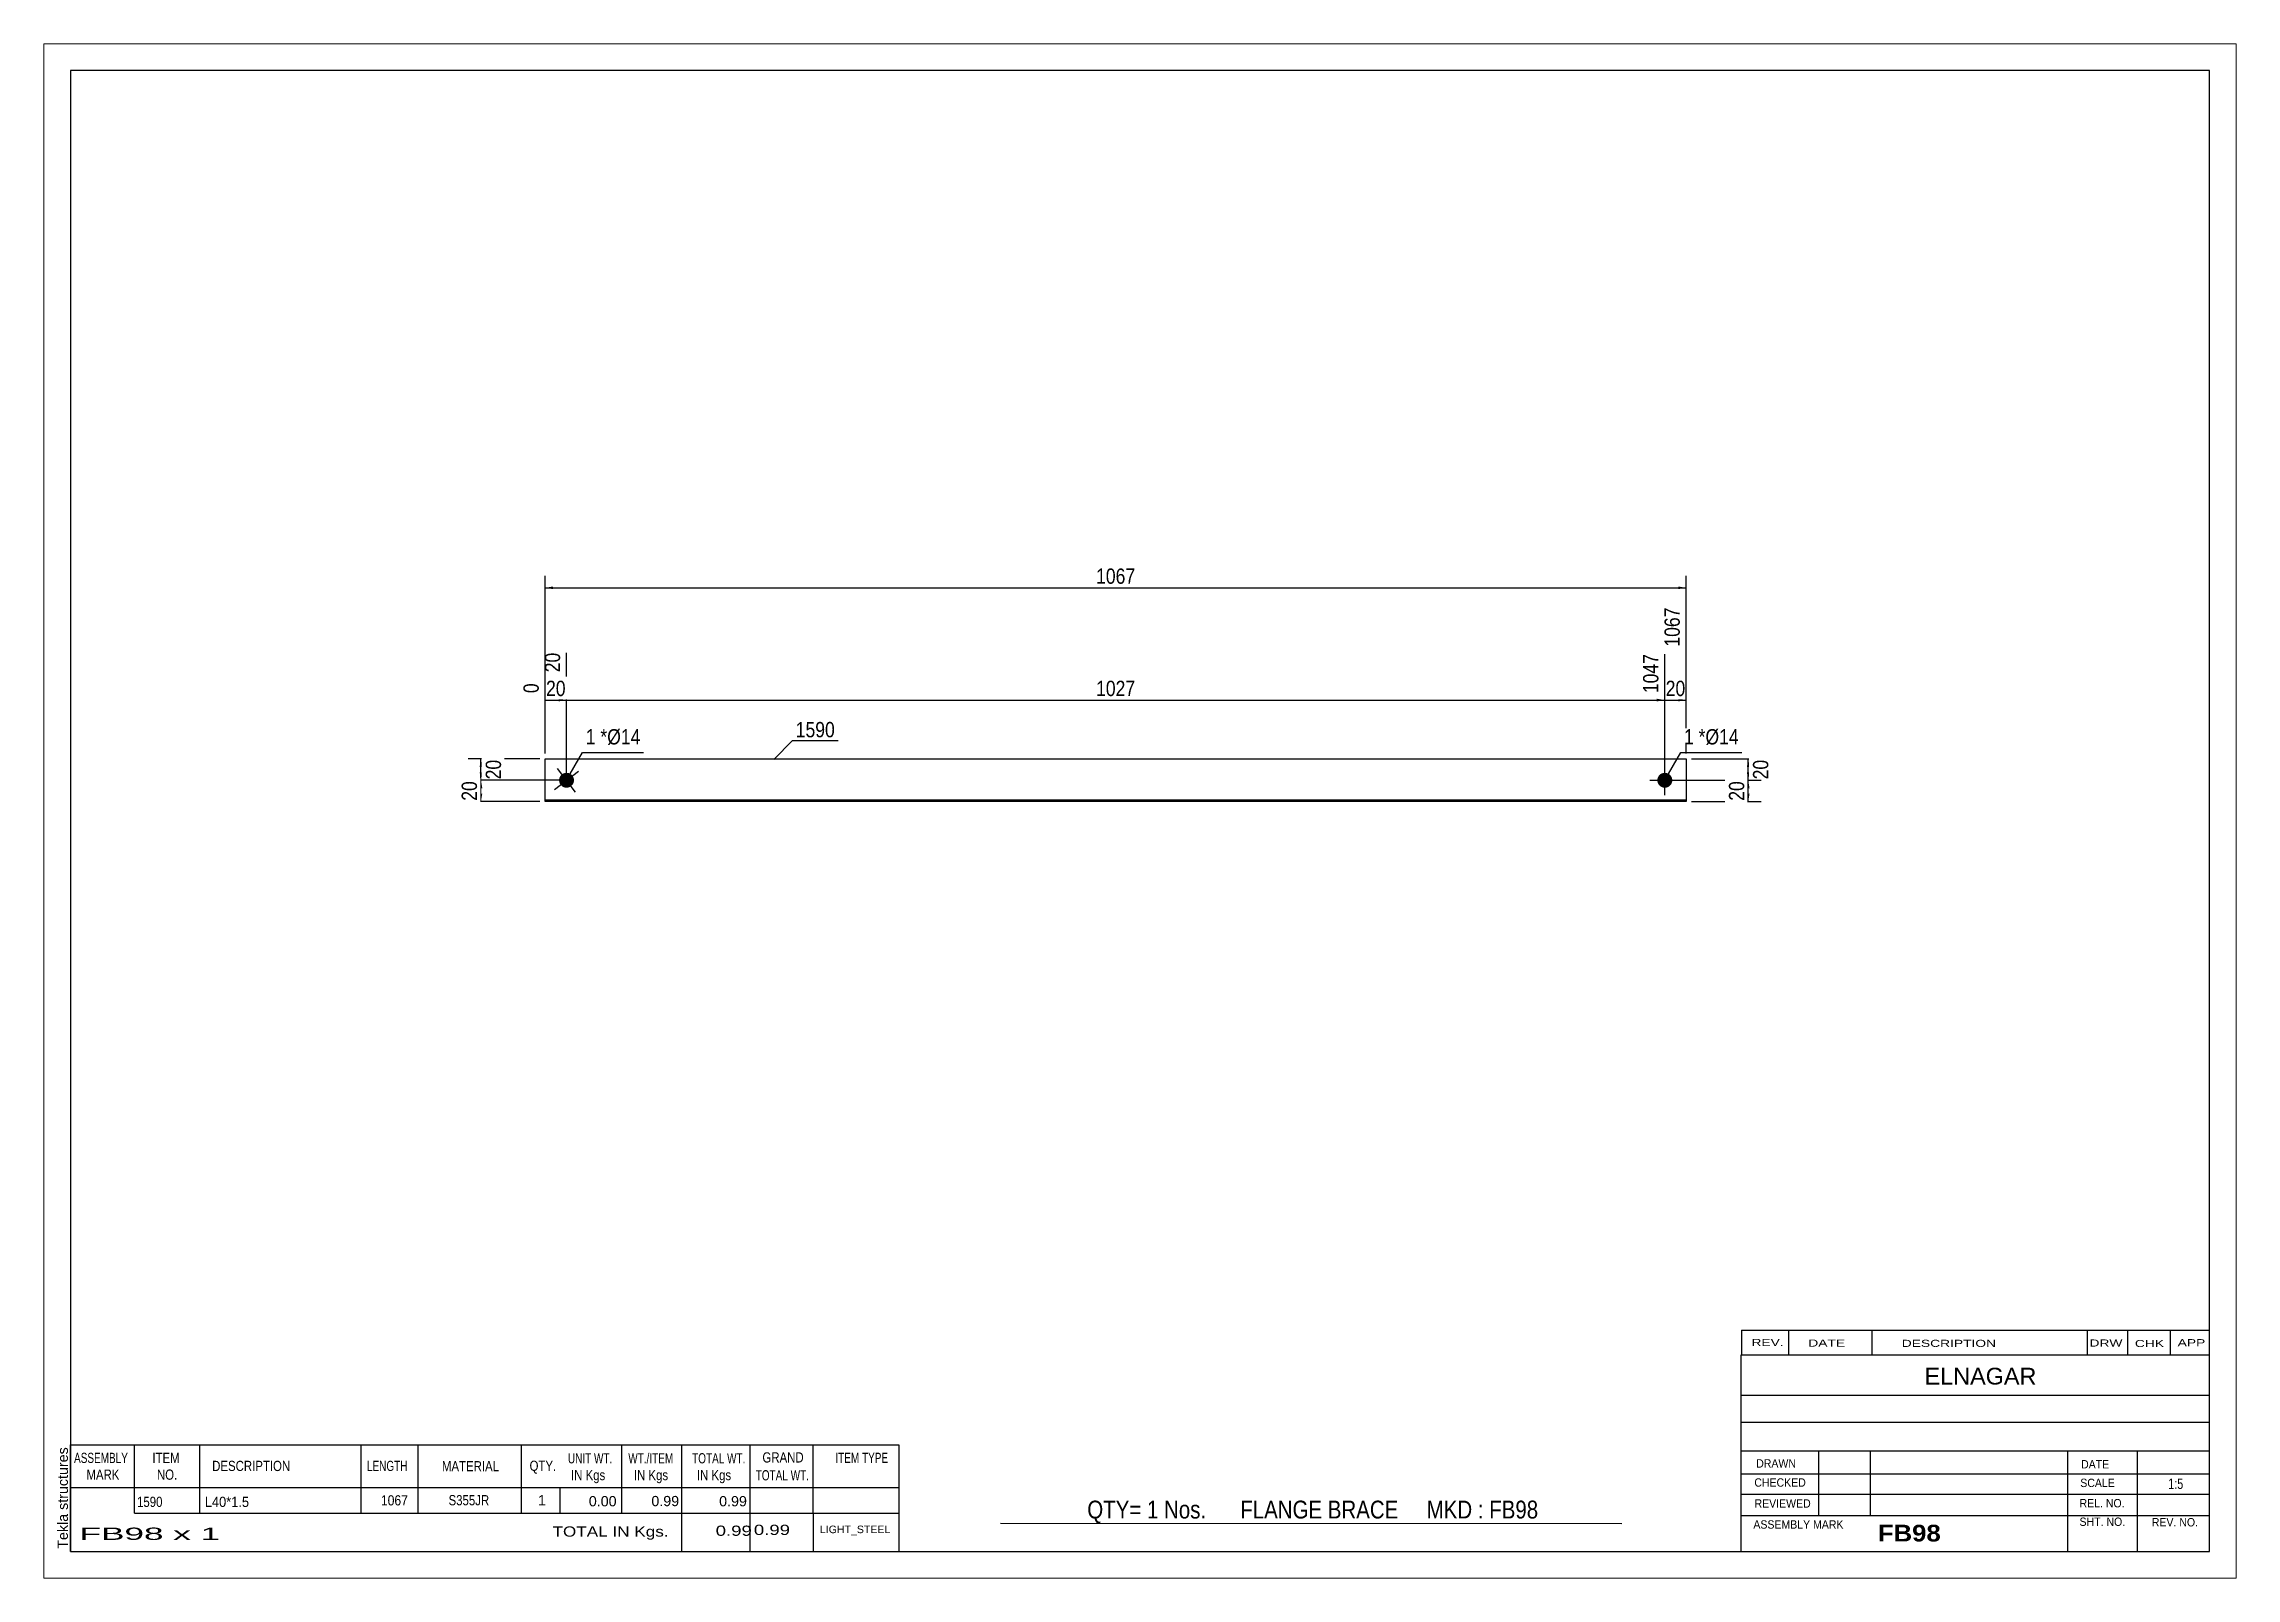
# Paper-space layout 'Layout1' of a CAD drawing. Header units: millimetres. Extents: x 0 to 410, y 0 to 287.
# The model-space entities are those that its viewports show. They can reach past a viewport. Long polylines and large blocks are cut down to what shows.
import ezdxf

# ---------------------------------------------------------------- set-up
doc = ezdxf.new("R2010")
doc.units = ezdxf.units.MM
doc.layers.add('Viewport layer', color=7, linetype='Continuous', plot=False)
doc.styles.add('Arial', font='ARIAL.TTF', dxfattribs={"height": 0.2})
doc.styles.add('Arial Bold', font='ARIALBD.TTF', dxfattribs={"height": 0.2})
doc.styles.add('Arial Narrow', font='ARIALN.TTF', dxfattribs={"height": 0.2})

# ---------------------------------------------------------------- blocks, each defined once
blk = doc.blocks.new('Unknown-627372137-1457')
at = {"color": 5, "linetype": 'Continuous'}
for p, q in [((405, 282), (5, 282)), ((5, 282), (5, 5)), ((405, 5), (405, 282)), ((5, 5), (405, 5))]:
    blk.add_line(p, q, dxfattribs=at)
at = {"color": 174, "linetype": 'Continuous', "style": 'Arial'}
blk.add_text('Tekla structures', height=1.9102, rotation=90, dxfattribs=at).set_placement((4.5, 5.5))
blk = doc.blocks.new('Part-627372137-1227 - 1212')
at = {"color": 2, "linetype": 'Continuous'}
for p, q in [((93.75, 145.25), (93.75, 153.25)), ((93.75, 153.25), (307.15, 153.25)), ((307.15, 153.25), (307.15, 145.25)), ((307.15, 145.55), (93.75, 145.55)), ((307.15, 145.25), (93.75, 145.25))]:
    blk.add_line(p, q, dxfattribs=at)
blk = doc.blocks.new('Bolt-627372137-1228 - 1212')
at = {"linetype": 'Continuous'}
blk.add_hatch(color=3, dxfattribs=at).paths.add_polyline_path([(303.15, 150.65, -1), (303.15, 147.85, -1)])
at = {"color": 3, "linetype": 'Continuous'}
for p, q in [((303.15, 146.45), (303.15, 152.05)), ((300.35, 149.25), (305.95, 149.25))]:
    blk.add_line(p, q, dxfattribs=at)
blk = doc.blocks.new('Bolt-627372137-1229 - 1212')
at = {"linetype": 'Continuous'}
blk.add_hatch(color=3, dxfattribs=at).paths.add_polyline_path([(96.9, 150.36, -1), (98.6, 148.14, -1)])
at = {"color": 3, "linetype": 'Continuous'}
for p, q in [((95.53, 147.55), (99.97, 150.95)), ((99.45, 147.03), (96.05, 151.47))]:
    blk.add_line(p, q, dxfattribs=at)
blk = doc.blocks.new('StraightDimension-627372137-1235 - 1212')
at = {"linetype": 'Continuous'}
blk.add_hatch(color=7, dxfattribs=at).paths.add_polyline_path([(305.65, 164.5), (307.15, 164.25), (305.65, 164)])
at = {"color": 7, "linetype": 'Continuous'}
for p, q in [((307.15, 154.25), (307.15, 181.56)), ((303.15, 150.25), (303.15, 172.86)), ((303.15, 164.25), (307.15, 164.25))]:
    blk.add_line(p, q, dxfattribs=at)
at = {"color": 0, "linetype": 'Continuous'}
blk.add_wipeout([(306.55, 182.16), (302.35, 182.16), (302.35, 173.65), (306.55, 173.65)], dxfattribs=at)
at = {"color": 0}
blk.add_wipeout([(307.57, 164.4), (307.57, 168.6), (302.72, 168.6), (302.72, 164.4)], dxfattribs=at)
at = {"color": 3, "linetype": 'Continuous', "style": 'Arial Narrow'}
blk.add_text('1067', height=2.863, rotation=90.0002, dxfattribs=at).set_placement((305.95, 174.25))
at = {"color": 3, "style": 'Arial Narrow'}
blk.add_text('20', height=2.863, dxfattribs=at).set_placement((303.32, 165))
blk = doc.blocks.new('StraightDimension-627372137-1236 - 1212')
at = {"linetype": 'Continuous'}
blk.add_hatch(color=7, dxfattribs=at).paths.add_polyline_path([(301.65, 164.5), (303.15, 164.25), (301.65, 164)])
at = {"color": 7, "linetype": 'Continuous'}
for p, q in [((97.75, 150.25), (97.75, 173.11)), ((303.15, 150.25), (303.15, 172.86)), ((97.75, 164.25), (303.15, 164.25))]:
    blk.add_line(p, q, dxfattribs=at)
at = {"color": 0, "linetype": 'Continuous'}
blk.add_wipeout([(302.55, 173.46), (298.35, 173.46), (298.35, 164.95), (302.55, 164.95)], dxfattribs=at)
at = {"color": 0}
blk.add_wipeout([(204.7, 164.4), (204.7, 168.6), (196.19, 168.6), (196.19, 164.4)], dxfattribs=at)
at = {"color": 3, "linetype": 'Continuous', "style": 'Arial Narrow'}
blk.add_text('1047', height=2.863, rotation=90.0002, dxfattribs=at).set_placement((301.95, 165.55))
at = {"color": 3, "style": 'Arial Narrow'}
blk.add_text('1027', height=2.863, dxfattribs=at).set_placement((196.79, 165))
blk = doc.blocks.new('StraightDimension-627372137-1237 - 1212')
at = {"linetype": 'Continuous'}
blk.add_hatch(color=7, dxfattribs=at).paths.add_polyline_path([(96.25, 164.5), (97.75, 164.25), (96.25, 164)])
at = {"color": 7, "linetype": 'Continuous'}
for p, q in [((97.75, 150.25), (97.75, 173.11)), ((93.75, 154.25), (93.75, 167.38)), ((93.75, 164.25), (97.75, 164.25))]:
    blk.add_line(p, q, dxfattribs=at)
at = {"color": 0}
blk.add_wipeout([(98.18, 164.4), (98.18, 168.6), (93.32, 168.6), (93.32, 164.4)], dxfattribs=at)
at = {"color": 0, "linetype": 'Continuous'}
blk.add_wipeout([(97.15, 173.71), (92.95, 173.71), (92.95, 168.85), (97.15, 168.85)], dxfattribs=at)
blk.add_wipeout([(93.15, 167.98), (88.95, 167.98), (88.95, 164.95), (93.15, 164.95)], dxfattribs=at)
at = {"color": 3, "linetype": 'Continuous', "style": 'Arial Narrow'}
for s, height, p in [('20', 2.863, (96.55, 169.45)), ('0', 2.86, (92.55, 165.55))]:
    blk.add_text(s, height=height, rotation=90.0002, dxfattribs=at).set_placement(p)
at = {"color": 3, "style": 'Arial Narrow'}
blk.add_text('20', height=2.863, dxfattribs=at).set_placement((93.92, 165))
blk = doc.blocks.new('StraightDimension-627372137-1248 - 1212')
at = {"linetype": 'Continuous'}
for points in [[(95.25, 185), (93.75, 185.25), (95.25, 185.5)], [(305.65, 185.5), (307.15, 185.25), (305.65, 185)]]:
    blk.add_hatch(color=7, dxfattribs=at).paths.add_polyline_path(points)
at = {"color": 7, "linetype": 'Continuous'}
for p, q in [((93.75, 154.25), (93.75, 187.5)), ((93.75, 185.25), (307.15, 185.25)), ((307.15, 154.25), (307.15, 187.5))]:
    blk.add_line(p, q, dxfattribs=at)
at = {"color": 0}
blk.add_wipeout([(204.7, 185.4), (204.7, 189.6), (196.19, 189.6), (196.19, 185.4)], dxfattribs=at)
at = {"color": 3, "style": 'Arial Narrow'}
blk.add_text('1067', height=2.863, dxfattribs=at).set_placement((196.79, 186))
blk = doc.blocks.new('StraightDimension-627372137-1252 - 1212')
at = {"linetype": 'Continuous'}
for points in [[(81.5, 151.75), (81.75, 153.25), (82, 151.75)], [(82, 150.75), (81.75, 149.25), (81.5, 150.75)]]:
    blk.add_hatch(color=7, dxfattribs=at).paths.add_polyline_path(points)
at = {"color": 7, "linetype": 'Continuous'}
for p, q in [((92.75, 153.25), (79.35, 153.25)), ((81.75, 149.25), (81.75, 153.25)), ((96.75, 149.25), (79.35, 149.25))]:
    blk.add_line(p, q, dxfattribs=at)
at = {"color": 0}
blk.add_wipeout([(86.1, 153.68), (81.9, 153.68), (81.9, 148.82), (86.1, 148.82)], dxfattribs=at)
at = {"color": 3, "style": 'Arial Narrow'}
blk.add_text('20', height=2.863, rotation=90.0002, dxfattribs=at).set_placement((85.5, 149.42))
blk = doc.blocks.new('StraightDimension-627372137-1253 - 1212')
at = {"linetype": 'Continuous'}
for points in [[(81.5, 147.75), (81.75, 149.25), (82, 147.75)], [(82, 146.75), (81.75, 145.25), (81.5, 146.75)]]:
    blk.add_hatch(color=7, dxfattribs=at).paths.add_polyline_path(points)
at = {"color": 7, "linetype": 'Continuous'}
for p, q in [((96.75, 149.25), (79.5, 149.25)), ((81.75, 145.25), (81.75, 149.25)), ((92.75, 145.25), (79.5, 145.25))]:
    blk.add_line(p, q, dxfattribs=at)
at = {"color": 0}
blk.add_wipeout([(81.6, 149.68), (77.4, 149.68), (77.4, 144.82), (81.6, 144.82)], dxfattribs=at)
at = {"color": 3, "style": 'Arial Narrow'}
blk.add_text('20', height=2.863, rotation=90.0002, dxfattribs=at).set_placement((81, 145.42))
blk = doc.blocks.new('StraightDimension-627372137-1260 - 1212')
at = {"linetype": 'Continuous'}
for points in [[(318.5, 151.75), (318.75, 153.25), (319, 151.75)], [(319, 150.75), (318.75, 149.25), (318.5, 150.75)]]:
    blk.add_hatch(color=7, dxfattribs=at).paths.add_polyline_path(points)
at = {"color": 7, "linetype": 'Continuous'}
for p, q in [((308.15, 153.25), (321, 153.25)), ((318.75, 149.25), (318.75, 153.25)), ((304.15, 149.25), (321, 149.25))]:
    blk.add_line(p, q, dxfattribs=at)
at = {"color": 0}
blk.add_wipeout([(323.1, 153.68), (318.9, 153.68), (318.9, 148.82), (323.1, 148.82)], dxfattribs=at)
at = {"color": 3, "style": 'Arial Narrow'}
blk.add_text('20', height=2.863, rotation=90.0002, dxfattribs=at).set_placement((322.5, 149.42))
blk = doc.blocks.new('StraightDimension-627372137-1261 - 1212')
at = {"linetype": 'Continuous'}
for points in [[(318.5, 147.75), (318.75, 149.25), (319, 147.75)], [(319, 146.75), (318.75, 145.25), (318.5, 146.75)]]:
    blk.add_hatch(color=7, dxfattribs=at).paths.add_polyline_path(points)
at = {"color": 7, "linetype": 'Continuous'}
for p, q in [((304.15, 149.25), (321.15, 149.25)), ((318.75, 145.25), (318.75, 149.25)), ((308.15, 145.25), (321.15, 145.25))]:
    blk.add_line(p, q, dxfattribs=at)
at = {"color": 0}
blk.add_wipeout([(318.6, 149.68), (314.4, 149.68), (314.4, 144.82), (318.6, 144.82)], dxfattribs=at)
at = {"color": 3, "style": 'Arial Narrow'}
blk.add_text('20', height=2.863, rotation=90.0002, dxfattribs=at).set_placement((318, 145.42))
blk = doc.blocks.new('CBS_CALLOFF-627372137-1481')
at = {"color": 7, "linetype": 'Continuous'}
blk.add_line((178.88, 10.27), (295.11, 10.25), dxfattribs=at)
at = {"color": 3, "linetype": 'Continuous', "style": 'Arial Narrow'}
blk.add_text('QTY= 1 Nos.      FLANGE BRACE     MKD : FB98', height=3.3405, dxfattribs=at).set_placement((195.14, 11.16))
blk = doc.blocks.new('CBS_BOM-627372137-1480')
at = {"color": 7, "linetype": 'Continuous'}
for p, q in [((4.97, 16.97), (4.97, 24.97)), ((4.97, 24.97), (159.89, 24.97)), ((16.97, 16.97), (16.97, 24.97)), ((29.16, 16.97), (29.16, 24.97)), ((59.32, 16.97), (59.32, 24.97)), ((70, 16.97), (70, 24.97)), ((89.32, 16.97), (89.32, 24.97)), ((108.12, 16.97), (108.12, 24.97)), ((119.33, 16.97), (119.33, 24.97)), ((132.12, 16.97), (132.12, 24.97)), ((143.87, 16.97), (143.87, 24.97)), ((159.89, 24.96), (159.89, 16.98)), ((4.97, 16.97), (159.89, 16.97)), ((4.97, 12.17), (4.97, 16.97)), ((16.97, 12.17), (16.97, 16.97)), ((29.16, 12.17), (29.16, 16.97)), ((59.32, 12.17), (59.32, 16.97)), ((70, 12.17), (70, 16.97)), ((89.32, 12.17), (89.32, 16.97)), ((96.58, 12.17), (96.58, 16.97)), ((108.12, 12.17), (108.12, 16.97)), ((119.33, 12.17), (119.33, 16.97)), ((132.12, 12.17), (132.12, 16.97)), ((143.89, 12.17), (143.89, 16.97)), ((159.89, 16.97), (159.89, 12.17)), ((4.97, 4.97), (4.97, 12.15)), ((16.97, 12.17), (159.89, 12.17)), ((119.33, 4.97), (119.33, 12.15)), ((132.12, 4.97), (132.12, 12.15)), ((143.93, 4.97), (143.93, 12.15)), ((159.89, 12.17), (159.89, 4.97)), ((4.97, 4.97), (159.89, 4.97))]:
    blk.add_line(p, q, dxfattribs=at)
at = {"color": 3, "linetype": 'Continuous', "style": 'Arial'}
for s, height, width, p in [('ASSEMBLY', 1.91, 0.7, (5.65, 21.54)), ('ITEM', 1.91, 0.8, (20.3, 21.54)), ('DESCRIPTION', 1.9102, 0.8, (31.48, 20.04)), ('LENGTH', 1.91, 0.7, (60.43, 20.04)), ('MATERIAL', 1.91, 0.8, (74.45, 19.99)), ('QTY.', 1.91, 0.8, (90.84, 20.07)), ('UNIT WT.', 1.91, 0.7, (98.01, 21.47)), ('WT./ITEM', 1.91, 0.7, (109.3, 21.47)), ('TOTAL WT.', 1.91, 0.7, (121.24, 21.47)), ('GRAND', 1.91, 0.8, (134.39, 21.63)), ('ITEM TYPE', 1.91, 0.7, (148.03, 21.55)), ('MARK', 1.91, 0.8, (7.97, 18.41)), ('NO.', 1.91, 0.8, (21.15, 18.41)), ('IN Kgs', 1.91, 0.8, (98.59, 18.33)), ('IN Kgs', 1.91, 0.8, (110.34, 18.33)), ('IN Kgs', 1.91, 0.8, (122.13, 18.33)), ('TOTAL WT.', 1.91, 0.7, (133.13, 18.29))]:
    blk.add_text(s, height=height, dxfattribs=dict(at, width=width)).set_placement(p)
at = {"color": 7, "linetype": 'Continuous', "style": 'Arial'}
for s, width, p in [('1590', 0.8, (17.43, 13.32)), ('L40*1.5', 0.9, (30.1, 13.32)), ('1067', 0.85, (63.04, 13.6)), ('S355JR', 0.8, (75.69, 13.63))]:
    blk.add_text(s, height=1.91, dxfattribs=dict(at, width=width)).set_placement(p)
for s, p in [('1', (92.41, 13.63)), ('0.00', (101.92, 13.44)), ('0.99', (113.62, 13.47)), ('0.99', (126.29, 13.44))]:
    blk.add_text(s, height=1.91, dxfattribs=at).set_placement(p)
at = {"color": 6, "linetype": 'Continuous', "style": 'Arial'}
for s, height, width, p in [('FB98 x 1', 2.292, 2.05, (6.69, 7.16)), ('TOTAL IN Kgs.', 1.9102, 1.2, (95.13, 7.77)), ('0.99', 1.91, 1.3, (125.65, 7.92)), ('0.99', 1.91, 1.3, (132.79, 8.08))]:
    blk.add_text(s, height=height, dxfattribs=dict(at, width=width)).set_placement(p)
blk.add_text('LIGHT_STEEL', height=1.4135, dxfattribs=at).set_placement((145.14, 8.42))
blk = doc.blocks.new('CBS_NAME_BLOG-627372137-1482')
at = {"color": 7, "linetype": 'Continuous'}
for p, q in [((317.41, 41.75), (404.93, 41.75)), ((317.41, 5.04), (317.41, 41.75)), ((317.41, 34.21), (404.93, 34.21)), ((317.48, 29.16), (405, 29.16)), ((317.41, 23.79), (404.93, 23.79)), ((331.93, 11.68), (331.93, 23.78)), ((341.62, 11.71), (341.62, 23.78)), ((378.53, 5.04), (378.53, 23.77)), ((391.58, 5.04), (391.58, 23.78)), ((317.42, 19.49), (405, 19.51)), ((317.41, 15.74), (404.93, 15.74)), ((317.41, 11.7), (404.93, 11.7)), ((317.41, 5), (405, 5))]:
    blk.add_line(p, q, dxfattribs=at)
at = {"color": 3, "linetype": 'Continuous', "style": 'Arial'}
blk.add_text('ELNAGAR', height=3.133, dxfattribs=at).set_placement((351.73, 36.22))
at = {"color": 3, "linetype": 'Continuous'}
for s, height, style, width, p in [('DRAWN', 1.566, 'Arial', 0.9, (320.24, 20.68)), ('DATE', 1.566, 'Arial', 0.9, (381, 20.52)), ('CHECKED', 1.566, 'Arial', 0.9, (319.89, 17.11)), ('SCALE', 1.566, 'Arial', 0.9, (380.85, 17.04)), ('1:5', 1.957, 'Arial Narrow', 0.9, (397.3, 16.68)), ('REVIEWED', 1.566, 'Arial', 0.9, (319.93, 13.19)), ('REL. NO.', 1.566, 'Arial', 0.9, (380.71, 13.24)), ('ASSEMBLY MARK', 1.5663, 'Arial', 0.9, (319.71, 9.26)), ('FB98', 3.131, 'Arial Bold', 1.1, (342.99, 6.86)), ('SHT. NO.', 1.566, 'Arial', 0.9, (380.71, 9.77)), ('REV. NO.', 1.566, 'Arial', 0.9, (394.23, 9.68))]:
    blk.add_text(s, height=height, dxfattribs=dict(at, style=style, width=width)).set_placement(p)
blk = doc.blocks.new('CBS_REVISION-627372137-1483')
at = {"color": 7, "linetype": 'Continuous'}
for p, q in [((317.49, 46.38), (404.99, 46.38)), ((317.49, 46.38), (317.49, 41.75)), ((326.29, 46.38), (326.29, 41.75)), ((341.88, 46.38), (341.88, 41.81)), ((382.14, 46.38), (382.14, 41.75)), ((389.68, 46.38), (389.68, 41.75)), ((397.63, 46.38), (397.63, 41.75)), ((317.49, 41.75), (404.99, 41.75))]:
    blk.add_line(p, q, dxfattribs=at)
at = {"color": 7, "style": 'Arial Narrow', "width": 1.7}
for s, height, p in [('REV.', 1.326, (319.35, 43.43)), ('DATE', 1.326, (329.98, 43.31)), ('DESCRIPTION', 1.3257, (347.46, 43.26)), ('DRW', 1.326, (382.57, 43.32)), ('CHK', 1.326, (391.06, 43.23)), ('APP', 1.326, (399.06, 43.38))]:
    blk.add_text(s, height=height, dxfattribs=at).set_placement(p)
blk = doc.blocks.new('Mark-627372137-1267 - 1212')
at = {"color": 0}
blk.add_wipeout([(147.94, 157.29), (147.94, 160.29), (140.62, 160.29), (140.62, 157.29)], dxfattribs=at)
blk.add_wipeout([(147.94, 157.29), (147.94, 160.29), (140.62, 160.29), (140.62, 157.29)], dxfattribs=at)
at = {"color": 7, "linetype": 'Continuous'}
for p, q in [((136.49, 153.15), (140.02, 156.69)), ((140.02, 156.69), (148.54, 156.69))]:
    blk.add_line(p, q, dxfattribs=at)
at = {"color": 3, "style": 'Arial Narrow'}
blk.add_text('1590', height=2.863, dxfattribs=at).set_placement((140.62, 157.29))
blk = doc.blocks.new('Mark-627372137-1270 - 1212')
at = {"color": 0}
blk.add_wipeout([(308.57, 155.95), (308.57, 158.95), (306.75, 158.95), (306.75, 155.95)], dxfattribs=at)
blk.add_wipeout([(308.57, 155.95), (308.57, 158.95), (306.75, 158.95), (306.75, 155.95)], dxfattribs=at)
at = {"color": 7, "linetype": 'Continuous'}
blk.add_line((303.15, 149.25), (306.15, 154.45), dxfattribs=at)
at = {"color": 0}
blk.add_wipeout([(310.75, 155.95), (310.75, 158.95), (309.47, 158.95), (309.47, 155.95)], dxfattribs=at)
blk.add_wipeout([(310.75, 155.95), (310.75, 158.95), (309.47, 158.95), (309.47, 155.95)], dxfattribs=at)
at = {"color": 3, "style": 'Arial Narrow'}
blk.add_text('1', height=2.86, dxfattribs=at).set_placement((306.75, 155.95))
at = {"color": 0}
blk.add_wipeout([(316.97, 155.95), (316.97, 158.95), (310.75, 158.95), (310.75, 155.95)], dxfattribs=at)
blk.add_wipeout([(316.97, 155.95), (316.97, 158.95), (310.75, 158.95), (310.75, 155.95)], dxfattribs=at)
at = {"color": 7, "linetype": 'Continuous'}
blk.add_line((306.15, 154.45), (317.57, 154.45), dxfattribs=at)
at = {"color": 3, "style": 'Arial Narrow'}
for s, height, p in [('*', 2.86, (309.47, 155.95)), ('Ø14', 2.863, (310.75, 155.95))]:
    blk.add_text(s, height=height, dxfattribs=at).set_placement(p)
blk = doc.blocks.new('Mark-627372137-1271 - 1212')
at = {"color": 0}
blk.add_wipeout([(103.18, 155.95), (103.18, 158.95), (101.35, 158.95), (101.35, 155.95)], dxfattribs=at)
blk.add_wipeout([(103.18, 155.95), (103.18, 158.95), (101.35, 158.95), (101.35, 155.95)], dxfattribs=at)
at = {"color": 7, "linetype": 'Continuous'}
blk.add_line((97.75, 149.25), (100.75, 154.45), dxfattribs=at)
at = {"color": 0}
blk.add_wipeout([(105.36, 155.95), (105.36, 158.95), (104.08, 158.95), (104.08, 155.95)], dxfattribs=at)
blk.add_wipeout([(105.36, 155.95), (105.36, 158.95), (104.08, 158.95), (104.08, 155.95)], dxfattribs=at)
at = {"color": 3, "style": 'Arial Narrow'}
blk.add_text('1', height=2.86, dxfattribs=at).set_placement((101.35, 155.95))
at = {"color": 0}
blk.add_wipeout([(111.57, 155.95), (111.57, 158.95), (105.36, 158.95), (105.36, 155.95)], dxfattribs=at)
blk.add_wipeout([(111.57, 155.95), (111.57, 158.95), (105.36, 158.95), (105.36, 155.95)], dxfattribs=at)
at = {"color": 7, "linetype": 'Continuous'}
blk.add_line((100.75, 154.45), (112.17, 154.45), dxfattribs=at)
at = {"color": 3, "style": 'Arial Narrow'}
for s, height, p in [('*', 2.86, (104.08, 155.95)), ('Ø14', 2.863, (105.36, 155.95))]:
    blk.add_text(s, height=height, dxfattribs=at).set_placement(p)

msp = doc.modelspace()

# ---------------------------------------------------------------- block references
for name in ['Unknown-627372137-1457', 'Part-627372137-1227 - 1212', 'Bolt-627372137-1228 - 1212', 'Bolt-627372137-1229 - 1212', 'CBS_REVISION-627372137-1483', 'CBS_NAME_BLOG-627372137-1482', 'CBS_BOM-627372137-1480', 'CBS_CALLOFF-627372137-1481']:
    msp.add_blockref(name, (0, 0))

# ---------------------------------------------------------------- next in the draw order: block references
msp.add_blockref('StraightDimension-627372137-1235 - 1212', (0, 0))

# ---------------------------------------------------------------- next in the draw order: block references
msp.add_blockref('StraightDimension-627372137-1236 - 1212', (0, 0))

# ---------------------------------------------------------------- next in the draw order: block references
msp.add_blockref('StraightDimension-627372137-1237 - 1212', (0, 0))

# ---------------------------------------------------------------- next in the draw order: block references
msp.add_blockref('StraightDimension-627372137-1248 - 1212', (0, 0))

# ---------------------------------------------------------------- next in the draw order: block references
for name in ['Mark-627372137-1267 - 1212', 'StraightDimension-627372137-1252 - 1212', 'StraightDimension-627372137-1260 - 1212']:
    msp.add_blockref(name, (0, 0))

# ---------------------------------------------------------------- next in the draw order: block references
for name in ['StraightDimension-627372137-1253 - 1212', 'StraightDimension-627372137-1261 - 1212']:
    msp.add_blockref(name, (0, 0))

# ---------------------------------------------------------------- next in the draw order: block references
for name in ['Mark-627372137-1271 - 1212', 'Mark-627372137-1270 - 1212']:
    msp.add_blockref(name, (0, 0))

psp = doc.layouts.get("Layout1")

# ---------------------------------------------------------------- viewports
at = {"layer": 'Viewport layer', "view_target_point": (205, 143.5)}
psp.add_viewport(center=(205, 143.5), size=(410, 287), view_center_point=(0, 0), view_height=287, dxfattribs=at)

doc.saveas('drawing.dxf')
